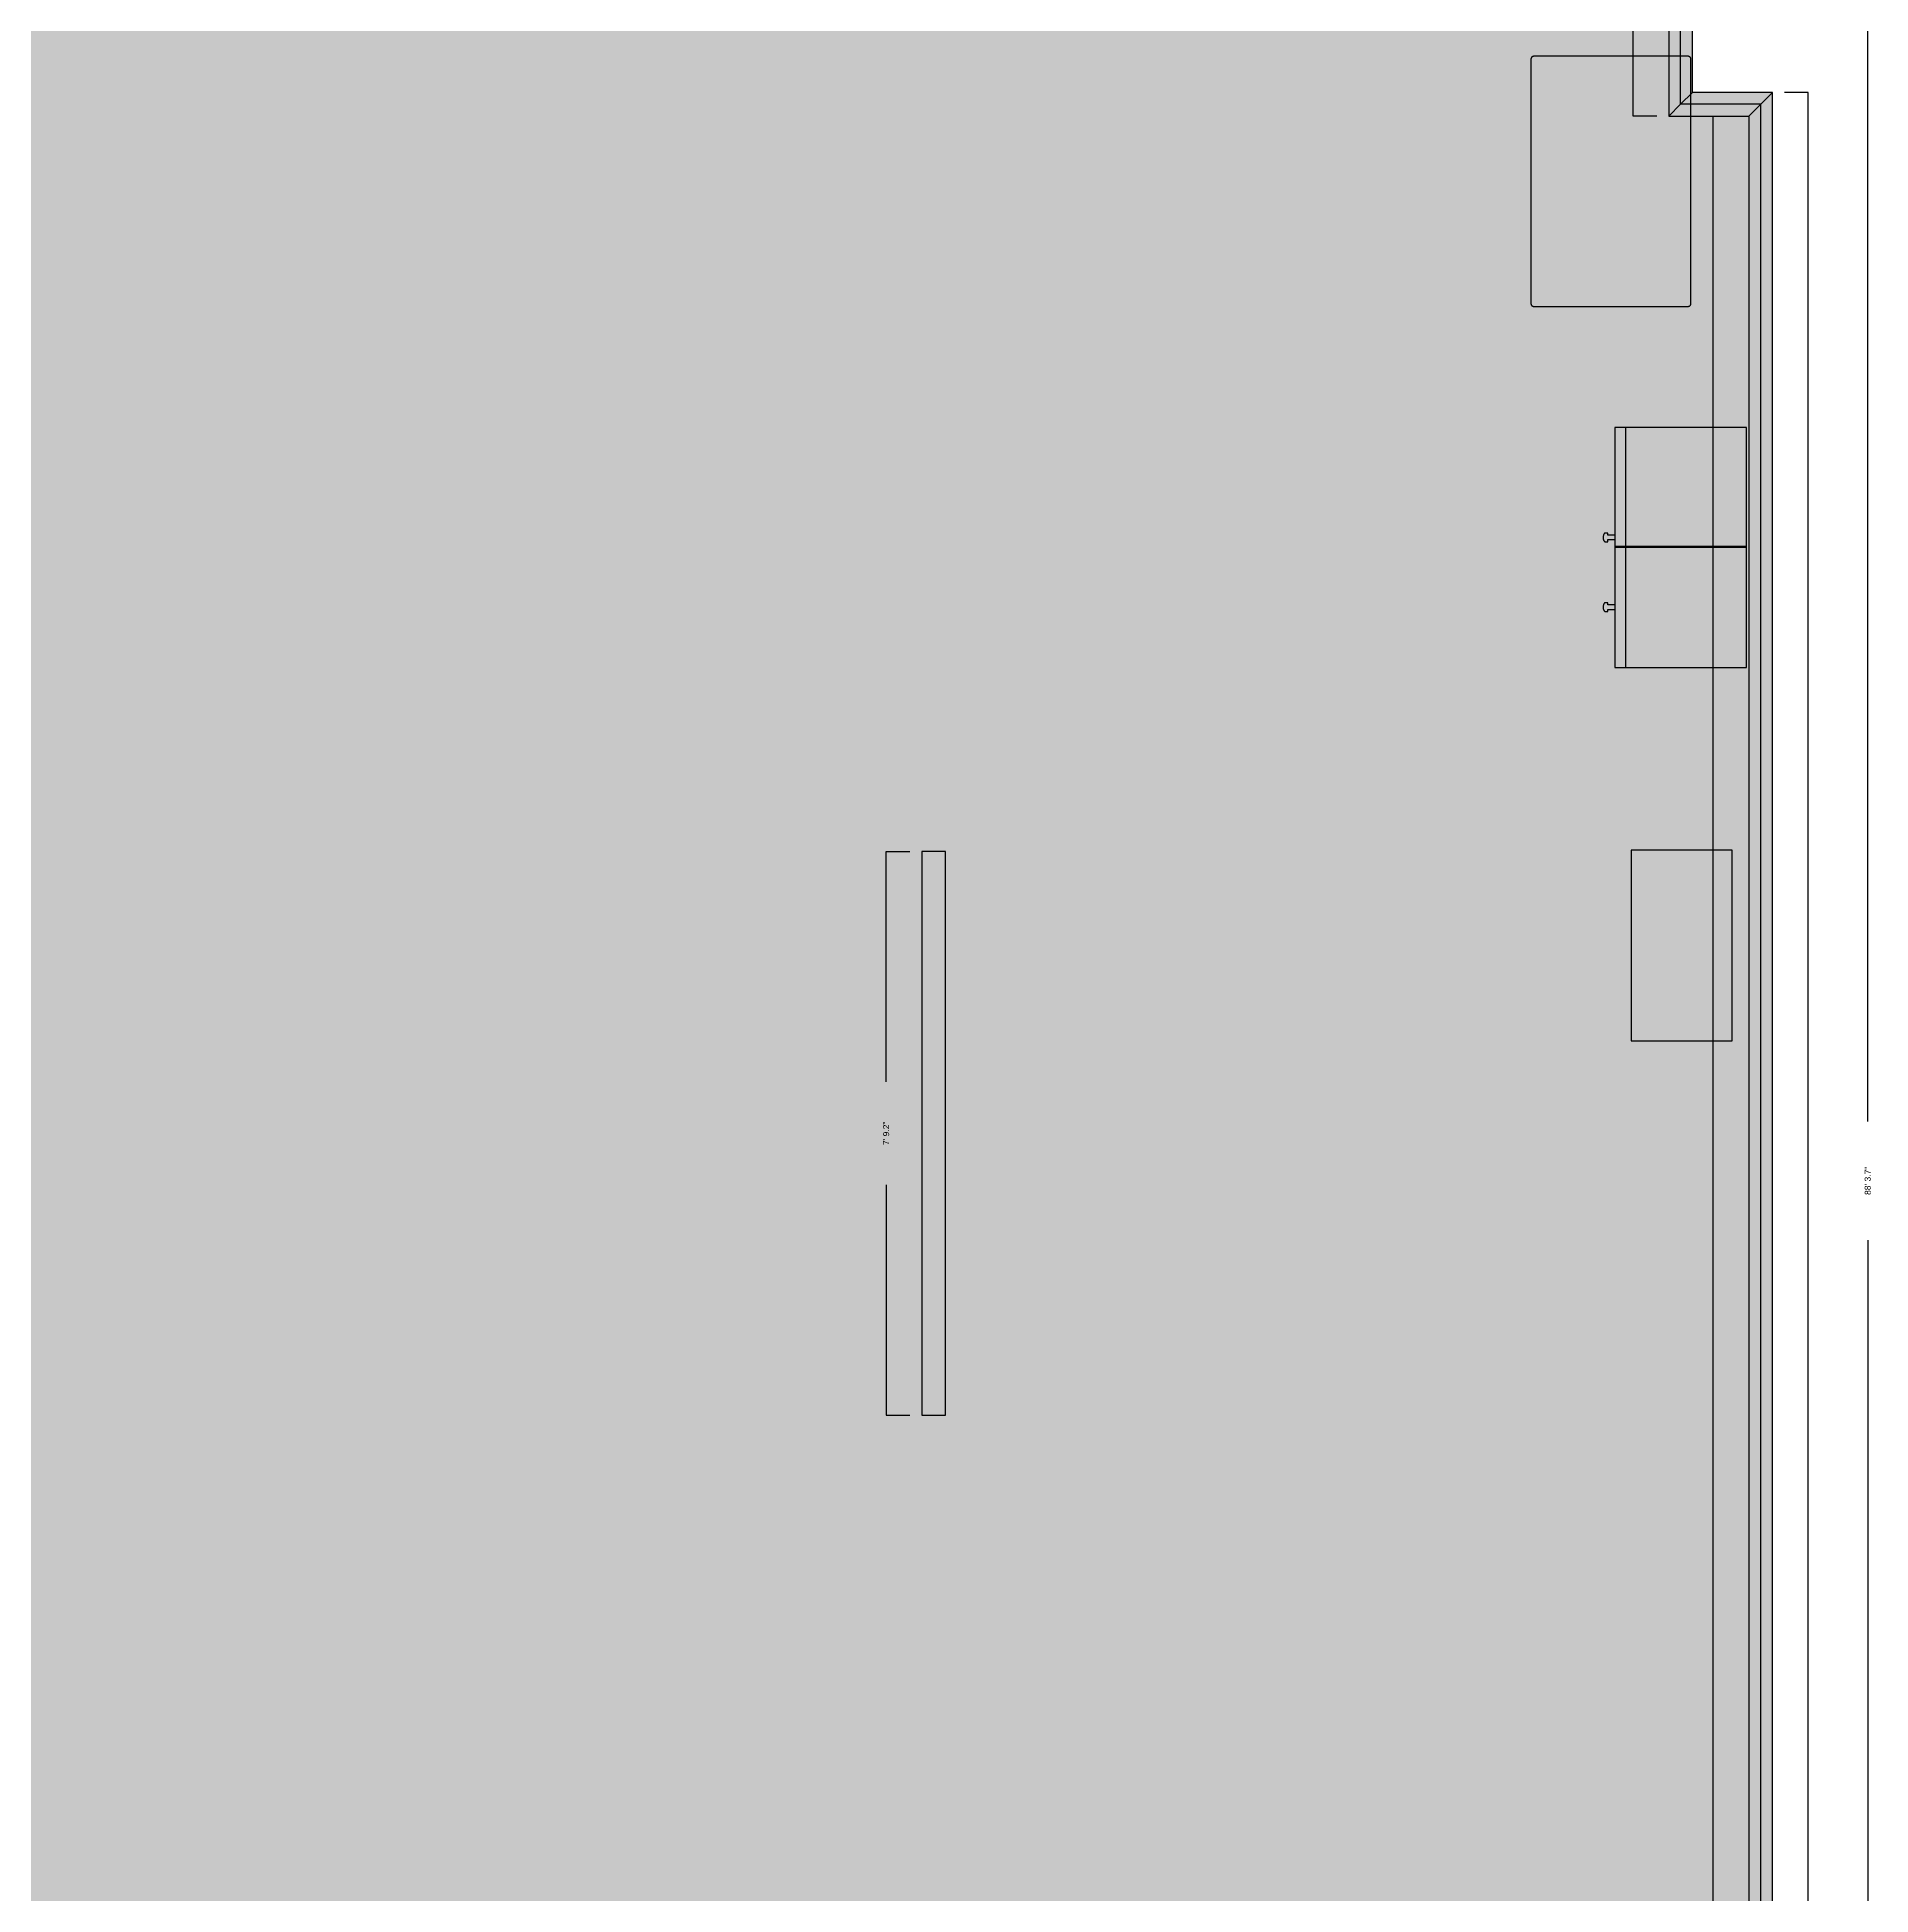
# Model space of a CAD drawing. Header units: feet. Extents: x -25 to 25.8, y -50.2 to 49.7.
# Drawn here: x 0.41 to 25.69, y -9.85 to 15.77 of the extents above; entities that cross this region are included whole.
import ezdxf

# ---------------------------------------------------------------- set-up
doc = ezdxf.new("R2010")
doc.units = ezdxf.units.FT
doc.header["$MEASUREMENT"] = 0
for name, color, linetype in [('Poly-DimensionsExterior', 255, 'Continuous'), ('Poly-DimensionsInterior', 250, 'Continuous'), ('Poly-Fixtures', 45, 'Continuous'), ('Poly-Furniture', 45, 'Continuous'), ('Poly-RoomsHatch', 31, 'Continuous'), ('Poly-Walls', 8, 'Continuous'), ('Poly-WallsHatch', 8, 'Continuous')]:
    doc.layers.add(name, color=color, linetype=linetype)
doc.styles.get("Standard").update_dxf_attribs({"font": 'arial.ttf'})

msp = doc.modelspace()

# ---------------------------------------------------------------- hatches: boundary and pattern name
at = {"layer": 'Poly-RoomsHatch'}
h = msp.add_hatch(color=31, dxfattribs=at)
h.dxf.hatch_style = 1
h.paths.add_polyline_path([(-24.173708, -43.991288), (-23.057588, -43.991288), (24.173711, -43.991288), (24.173711, 14.845408), (23.069678, 14.845408), (23.069678, 17.541728), (24.126598, 17.541728), (24.126598, 35.428625), (19.160236, 35.428625), (19.160236, 43.991289), (-24.173708, 43.991289)])
at = {"layer": 'Poly-WallsHatch'}
h = msp.add_hatch(color=8, dxfattribs=at)
h.dxf.hatch_style = 1
h.paths.add_polyline_path([(23.069678, 17.541728), (22.905636, 17.70577), (22.905636, 14.681366), (23.069678, 14.845408), (23.23372, 15.00945), (23.23372, 17.377686)])
h = msp.add_hatch(color=8, dxfattribs=at)
h.dxf.hatch_style = 1
h.paths.add_polyline_path([(23.069678, 14.845408), (22.905636, 14.681366), (24.009669, 14.681366), (24.173711, 14.845408), (24.337753, 15.00945), (23.23372, 15.00945)])
h = msp.add_hatch(color=8, dxfattribs=at)
h.dxf.hatch_style = 1
h.paths.add_polyline_path([(24.173711, 14.845408), (24.009669, 14.681366), (24.009669, -43.827246), (24.173711, -43.991288), (24.337753, -44.15533), (24.337753, 15.00945)])
h = msp.add_hatch(color=8, dxfattribs=at)
h.dxf.hatch_style = 1
h.paths.add_polyline_path([(12.771794, 4.539485), (12.607752, 4.539485), (12.607752, -3.23028), (12.771794, -3.23028), (12.935836, -3.23028), (12.935836, 4.539485)])

# ---------------------------------------------------------------- linework, layer by layer
at = {"layer": 'Poly-DimensionsExterior', "color": 255}
for points in [[(25.650089, 0.818063), (25.650089, 44.155331), (25.322005, 44.155331)], [(24.829879, -13.754878), (24.829879, 15.00945), (24.501795, 15.00945)], [(25.650089, -0.818061), (25.650089, -44.15533), (25.322005, -44.15533)]]:
    msp.add_lwpolyline(points, dxfattribs=at)
at = {"layer": 'Poly-DimensionsInterior', "color": 250}
for points in [[(22.741594, 14.681366), (22.41351, 14.681366), (22.41351, 17.70577), (22.741594, 17.70577)], [(23.517543, -13.754878), (23.517543, 14.681366), (23.845627, 14.681366)], [(12.115626, 1.363303), (12.115626, 4.539485), (12.44371, 4.539485)], [(12.115626, -0.054098), (12.115626, -3.23028), (12.44371, -3.23028)]]:
    msp.add_lwpolyline(points, dxfattribs=at)
at = {"layer": 'Poly-Fixtures', "color": 45}
for points in [[(23.976858, 10.386155), (22.16316, 10.386155)], [(22.16316, 10.386155), (22.16316, 7.078927)], [(22.307862, 10.386155), (22.307862, 7.078927)], [(23.976858, 7.078927), (23.976858, 10.386155)], [(22.024893, 8.933157), (22.024713, 8.933045), (22.024198, 8.932693), (22.023388, 8.932082), (22.022322, 8.931192), (22.02104, 8.930001), (22.019581, 8.928489), (22.017984, 8.926637), (22.016288, 8.924423), (22.014534, 8.921826), (22.012759, 8.918827), (22.011005, 8.915406), (22.009309, 8.91154), (22.007712, 8.907211), (22.006253, 8.902398), (22.004971, 8.897079), (22.003905, 8.891236), (22.003095, 8.884847), (22.00258, 8.877891), (22.0024, 8.870349)], [(22.0024, 8.870349), (22.002606, 8.862839), (22.003193, 8.855972), (22.004118, 8.849724), (22.005335, 8.844065), (22.006799, 8.838969), (22.008465, 8.834408), (22.010289, 8.830356), (22.012225, 8.826784), (22.014228, 8.823666), (22.016254, 8.820975), (22.018257, 8.818683), (22.020193, 8.816762), (22.022016, 8.815186), (22.023683, 8.813928), (22.025147, 8.812959), (22.026364, 8.812253), (22.027288, 8.811783), (22.027876, 8.81152), (22.028082, 8.811439)], [(22.065098, 8.933157), (22.024893, 8.933157)], [(22.028082, 8.811439), (22.065041, 8.811439)], [(22.065041, 8.811439), (22.065041, 8.841618)], [(22.065041, 8.841618), (22.163103, 8.841618)], [(22.065098, 8.901978), (22.065098, 8.933157)], [(22.16316, 8.901978), (22.065098, 8.901978)], [(23.976858, 8.749424), (22.16316, 8.749424)], [(23.976858, 8.732558), (22.16316, 8.732558)], [(22.024893, 7.971965), (22.024713, 7.971853), (22.024198, 7.971501), (22.023388, 7.97089), (22.022322, 7.97), (22.02104, 7.968809), (22.019581, 7.967297), (22.017984, 7.965445), (22.016288, 7.963231), (22.014534, 7.960634), (22.012759, 7.957635), (22.011005, 7.954214), (22.009309, 7.950348), (22.007712, 7.946019), (22.006253, 7.941206), (22.004971, 7.935888), (22.003905, 7.930044), (22.003095, 7.923655), (22.00258, 7.916699), (22.0024, 7.909157)], [(22.065098, 7.971965), (22.024893, 7.971965)], [(22.065098, 7.940786), (22.065098, 7.971965)], [(22.0024, 7.909157), (22.002606, 7.901647), (22.003193, 7.894781), (22.004118, 7.888532), (22.005335, 7.882873), (22.006799, 7.877777), (22.008465, 7.873216), (22.010289, 7.869164), (22.012225, 7.865592), (22.014228, 7.862474), (22.016254, 7.859783), (22.018257, 7.857491), (22.020193, 7.85557), (22.022016, 7.853994), (22.023683, 7.852736), (22.025147, 7.851767), (22.026364, 7.851061), (22.027288, 7.850591), (22.027876, 7.850328), (22.028082, 7.850247)], [(22.028082, 7.850247), (22.065041, 7.850247)], [(22.065041, 7.850247), (22.065041, 7.880427)], [(22.065041, 7.880427), (22.163103, 7.880427)], [(22.16316, 7.940786), (22.065098, 7.940786)], [(22.16316, 7.078927), (23.976858, 7.078927)], [(23.976858, 7.078927), (23.976858, 7.078927)]]:
    msp.add_lwpolyline(points, dxfattribs=at)
at = {"layer": 'Poly-Furniture', "color": 45}
for points in [[(21.04454, 15.506911), (21.041185, 15.506755), (21.037909, 15.506295), (21.034725, 15.505543), (21.031642, 15.504514), (21.028674, 15.503218), (21.025832, 15.50167), (21.023128, 15.499882), (21.020573, 15.497867), (21.018178, 15.495637), (21.015957, 15.493205), (21.013919, 15.490585), (21.012078, 15.487788), (21.010444, 15.484828), (21.00903, 15.481717), (21.007846, 15.478468), (21.006905, 15.475095), (21.006219, 15.471609), (21.005798, 15.468023), (21.005656, 15.464351)], [(21.005656, 15.464351), (21.005656, 12.100649)], [(23.173552, 15.506911), (21.04454, 15.506911)], [(23.212436, 15.464351), (23.212293, 15.468023), (23.211873, 15.471609), (23.211187, 15.475095), (23.210246, 15.478468), (23.209062, 15.481717), (23.207648, 15.484828), (23.206014, 15.487788), (23.204173, 15.490585), (23.202135, 15.493205), (23.199914, 15.495637), (23.197519, 15.497867), (23.194964, 15.499882), (23.19226, 15.50167), (23.189417, 15.503218), (23.186449, 15.504514), (23.183367, 15.505543), (23.180182, 15.506295), (23.176907, 15.506755), (23.173552, 15.506911)], [(23.212436, 12.100649), (23.212436, 15.464351)], [(21.005656, 12.100649), (21.005798, 12.096977), (21.006219, 12.093392), (21.006905, 12.089906), (21.007846, 12.086533), (21.00903, 12.083284), (21.010444, 12.080173), (21.012078, 12.077213), (21.013919, 12.074416), (21.015957, 12.071796), (21.018178, 12.069364), (21.020573, 12.067134), (21.023128, 12.065119), (21.025832, 12.063331), (21.028674, 12.061782), (21.031642, 12.060487), (21.034725, 12.059457), (21.037909, 12.058706), (21.041185, 12.058246), (21.04454, 12.05809)], [(21.04454, 12.05809), (23.173552, 12.05809)], [(23.173552, 12.05809), (23.176907, 12.058246), (23.180182, 12.058706), (23.183367, 12.059457), (23.186449, 12.060487), (23.189417, 12.061782), (23.19226, 12.063331), (23.194964, 12.065119), (23.197519, 12.067134), (23.199914, 12.069364), (23.202135, 12.071796), (23.204173, 12.074416), (23.206014, 12.077213), (23.207648, 12.080173), (23.209062, 12.083284), (23.210246, 12.086533), (23.211187, 12.089906), (23.211873, 12.093392), (23.212293, 12.096977), (23.212436, 12.100649)], [(23.212436, 12.100649), (23.212436, 12.100649)], [(23.780066, 4.558127), (22.386206, 4.558127)], [(22.386206, 4.558127), (22.386206, 1.931245)], [(23.780066, 1.931245), (23.780066, 4.558127)], [(22.386206, 1.931245), (23.780066, 1.931245)], [(23.780066, 1.931245), (23.780066, 1.931245)]]:
    msp.add_lwpolyline(points, dxfattribs=at)
at = {"layer": 'Poly-Rooms', "color": 31}
msp.add_lwpolyline([(-24.173708, -43.991288), (-23.057588, -43.991288), (24.173711, -43.991288), (24.173711, 14.845408), (23.069678, 14.845408), (23.069678, 17.541728), (24.126598, 17.541728), (24.126598, 35.428625), (19.160236, 35.428625), (19.160236, 43.991289), (-24.173708, 43.991289), (-24.173708, -43.991288)], dxfattribs=at)
at = {"layer": 'Poly-Walls', "color": 8}
for points in [[(23.069678, 17.541728), (22.905636, 17.70577), (22.905636, 14.681366), (23.069678, 14.845408), (23.23372, 15.00945), (23.23372, 17.377686), (23.069678, 17.541728)], [(23.069678, 17.541728), (22.905636, 17.70577), (22.905636, 14.681366), (23.069678, 14.845408), (23.23372, 15.00945), (23.23372, 17.377686), (23.069678, 17.541728)], [(23.069678, 14.845408), (22.905636, 14.681366), (24.009669, 14.681366), (24.173711, 14.845408), (24.337753, 15.00945), (23.23372, 15.00945), (23.069678, 14.845408)], [(23.069678, 14.845408), (22.905636, 14.681366), (24.009669, 14.681366), (24.173711, 14.845408), (24.337753, 15.00945), (23.23372, 15.00945), (23.069678, 14.845408)], [(24.173711, 14.845408), (24.009669, 14.681366), (24.009669, -43.827246), (24.173711, -43.991288), (24.337753, -44.15533), (24.337753, 15.00945), (24.173711, 14.845408)], [(24.173711, 14.845408), (24.009669, 14.681366), (24.009669, -43.827246), (24.173711, -43.991288), (24.337753, -44.15533), (24.337753, 15.00945), (24.173711, 14.845408)], [(12.771794, 4.539485), (12.607752, 4.539485), (12.607752, -3.23028), (12.771794, -3.23028), (12.935836, -3.23028), (12.935836, 4.539485), (12.771794, 4.539485)], [(12.771794, 4.539485), (12.607752, 4.539485), (12.607752, -3.23028), (12.771794, -3.23028), (12.935836, -3.23028), (12.935836, 4.539485), (12.771794, 4.539485)]]:
    msp.add_lwpolyline(points, dxfattribs=at)

# ---------------------------------------------------------------- texts
at = {"layer": 'Poly-DimensionsExterior', "color": 255, "insert": (25.650088, 0.000001), "char_height": 0.084, "width": 0.55104, "attachment_point": 5, "rotation": 90}
msp.add_mtext('\\A1;88\' 3.7"', dxfattribs=at)
at = {"layer": 'Poly-DimensionsInterior', "color": 250, "insert": (12.115627, 0.654603), "char_height": 0.084, "width": 0.48216, "attachment_point": 5, "rotation": 90}
msp.add_mtext('\\A1;7\' 9.2"', dxfattribs=at)

doc.saveas('drawing.dxf')
